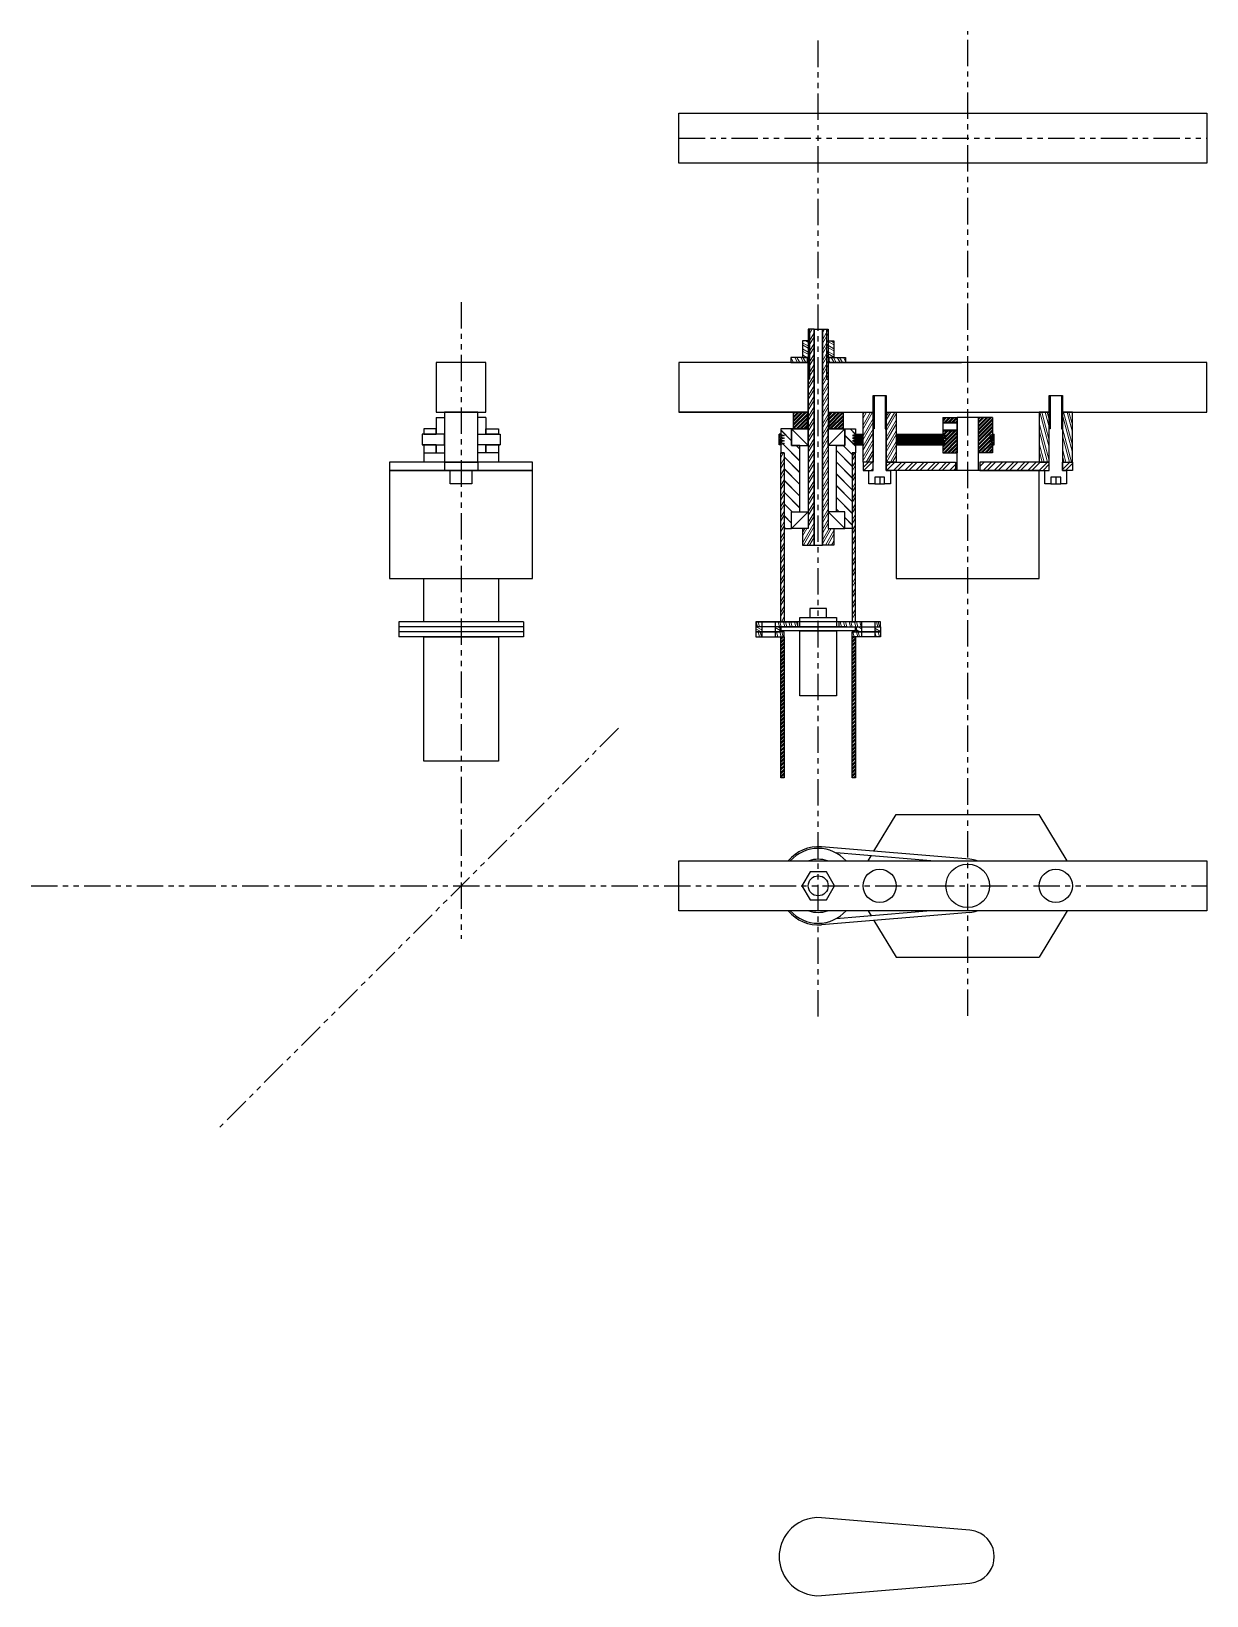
# Model space of a CAD drawing. Header units: millimetres. Extents: x -458 to 250, y -681 to 261.
import ezdxf

# ---------------------------------------------------------------- set-up
doc = ezdxf.new("R2010")
doc.units = ezdxf.units.MM
doc.linetypes.add('FANTOME2', pattern=[31.75, 15.875, -3.175, 3.175, -3.175, 3.175, -3.175])
doc.layers.add('01 Element de construction', color=40, linetype='FANTOME2')
doc.layers.add('03 Hachures', color=252, linetype='Continuous', lineweight=20)
pattern_1 = [(60, (0, -10), (-2.74963, 1.5875), []), (60, (-0.411, -8.4666), (-2.74963, 1.5875), [])]
pattern_2 = [(45, (0, 0), (-1.122532, 1.122532), []), (45, (0, 0.7937), (-1.122532, 1.122532), [])]
pattern_3 = [(150, (0, 0), (-1.5875, -2.74963), []), (150, (-1.5334, -0.411), (-1.5875, -2.74963), [])]

# ---------------------------------------------------------------- blocks, each defined once
blk = doc.blocks.new('Collecteur trounant apresusinage')
blk.add_line((17.45, -11.1), (-17.45, -11.1))
for points in [[(-5, -5.6), (5, -5.6), (5, 0), (-5, 0)], [(-11, -5.6), (11, -5.6), (11, -11.1), (-11, -11.1)], [(-22.25, -11.1), (22.25, -11.1), (22.25, -13.5), (-22.25, -13.5)], [(-11, -13.5), (11, -13.5), (11, -52.6), (-11, -52.6)]]:
    blk.add_lwpolyline(points, close=True)

msp = doc.modelspace()

# ---------------------------------------------------------------- hatches: boundary and pattern name
at = {"layer": '03 Hachures'}
h = msp.add_hatch(dxfattribs=at)
h.set_pattern_fill('STEEL', color=256, angle=15)
h.set_pattern_definition(pattern_1)
h.paths.add_polyline_path([(13.5, 81.42), (13.5, -48.58), (13.5, 81.42), (10, 81.42), (10, -38.58), (6.5, -38.58), (6.5, -48.58), (13.5, -48.58)])
h.paths.add_polyline_path([(18.5, 81.42), (18.5, -48.58), (18.5, 81.42), (22, 81.42), (22, -38.58), (25.5, -38.58), (25.5, -48.58), (18.5, -48.58)])
h = msp.add_hatch(dxfattribs=at)
h.set_pattern_fill('STEEL', color=256, angle=105)
h.set_pattern_definition(pattern_3)
h.paths.add_polyline_path([(10.88, 74.42), (6.5, 74.42), (6.5, 64.42), (10.88, 64.42)])
h.paths.add_polyline_path([(21.12, 74.42), (25.5, 74.42), (25.5, 64.42), (21.12, 64.42)])
h = msp.add_hatch(dxfattribs=at)
h.set_pattern_fill('STEEL', color=256, angle=75)
h.set_pattern_definition([(120, (0, 0), (-2.74963, -1.5875), []), (120, (-1.5334, 0.411), (-2.74963, -1.5875), [])])
h.paths.add_polyline_path([(-0.5, 64.42), (-0.5, 61.42), (9.5, 61.42), (9.5, 64.42)])
h.paths.add_polyline_path([(32.5, 64.42), (32.5, 61.42), (22.5, 61.42), (22.5, 64.42)])
h = msp.add_hatch(dxfattribs=at)
h.set_pattern_fill('STEEL', color=256, scale=0.5)
h.set_pattern_definition(pattern_2)
h.paths.add_polyline_path([(1, 21.42), (9.5, 21.42), (9.5, 31.42), (1, 31.42)])
h.paths.add_polyline_path([(31, 21.42), (22.5, 21.42), (22.5, 31.42), (31, 31.42)])
h = msp.add_hatch(dxfattribs=at)
h.set_pattern_fill('STEEL', color=256, angle=195)
h.set_pattern_definition([(240, (0, 0), (2.74963, -1.5875), []), (240, (0.411, -1.5334), (2.74963, -1.5875), [])])
h.paths.add_polyline_path([(63, 31.42), (57, 31.42), (57, 1.42), (63, 1.42)])
h.paths.add_polyline_path([(49, 31.42), (43, 31.42), (43, 1.42), (49, 1.42)])
h = msp.add_hatch(dxfattribs=at)
h.set_pattern_fill('STEEL', color=256, angle=240)
h.set_pattern_definition([(285, (0, 0), (3.066814, 0.82175), []), (285, (1.3748, -0.7938), (3.066814, 0.82175), [])])
h.paths.add_polyline_path([(155, 31.42), (149, 31.42), (149, 1.42), (155, 1.42)])
h.paths.add_polyline_path([(169, 31.42), (163, 31.42), (163, 1.42), (169, 1.42)])
h = msp.add_hatch(dxfattribs=at)
h.set_pattern_fill('JIS_LC_20', color=256, scale=0.25, angle=90)
edge = h.paths.add_edge_path()
edge.add_line((36.5, 7.02), (36.5, -38.58))
edge.add_line((36.5, -38.58), (32, -38.58))
edge.add_line((32, -38.58), (32, -28.58))
edge.add_line((32, -28.58), (27, -28.58))
edge.add_line((27, -28.58), (27, 11.42))
edge.add_line((27, 11.42), (32, 11.42))
edge.add_line((32, 11.42), (32, 21.42))
edge.add_line((32, 21.42), (38.5, 21.42))
edge.add_line((38.5, 21.42), (38.5, 18.22))
edge.add_arc((38.35, 18.22), 0.15, 290, 360, ccw=False)
edge.add_line((38.4, 18.08), (36.59, 17.42))
edge.add_line((36.59, 17.42), (38.4, 16.76))
edge.add_arc((38.35, 16.62), 0.15, -70, 70, ccw=False)
edge.add_line((38.4, 16.48), (36.59, 15.82))
edge.add_line((36.59, 15.82), (38.4, 15.16))
edge.add_arc((38.35, 15.02), 0.15, -70, 70, ccw=False)
edge.add_line((38.4, 14.88), (36.59, 14.22))
edge.add_line((36.59, 14.22), (38.4, 13.56))
edge.add_arc((38.35, 13.42), 0.15, -70, 70, ccw=False)
edge.add_line((38.4, 13.28), (36.59, 12.62))
edge.add_line((36.59, 12.62), (38.4, 11.96))
edge.add_arc((38.35, 11.82), 0.15, 0, 70, ccw=False)
edge.add_line((38.5, 11.82), (38.5, 7.02))
edge.add_line((38.5, 7.02), (36.5, 7.02))
h.paths.add_polyline_path([(36.5, 7.02), (38.5, 7.02)], flags=17)
edge = h.paths.add_edge_path()
edge.add_line((-4.5, 7.02), (-4.5, -38.58))
edge.add_line((-4.5, -38.58), (0, -38.58))
edge.add_line((0, -38.58), (0, -28.58))
edge.add_line((0, -28.58), (5, -28.58))
edge.add_line((5, -28.58), (5, 11.42))
edge.add_line((5, 11.42), (0, 11.42))
edge.add_line((0, 11.42), (0, 21.42))
edge.add_line((0, 21.42), (-6.5, 21.42))
edge.add_line((-6.5, 21.42), (-6.5, 18.22))
edge.add_arc((-6.35, 18.22), 0.15, 180, 250)
edge.add_line((-6.4, 18.08), (-4.59, 17.42))
edge.add_line((-4.59, 17.42), (-6.4, 16.76))
edge.add_arc((-6.35, 16.62), 0.15, 110, 250)
edge.add_line((-6.4, 16.48), (-4.59, 15.82))
edge.add_line((-4.59, 15.82), (-6.4, 15.16))
edge.add_arc((-6.35, 15.02), 0.15, 110, 250)
edge.add_line((-6.4, 14.88), (-4.59, 14.22))
edge.add_line((-4.59, 14.22), (-6.4, 13.56))
edge.add_arc((-6.35, 13.42), 0.15, 110, 250)
edge.add_line((-6.4, 13.28), (-4.59, 12.62))
edge.add_line((-4.59, 12.62), (-6.4, 11.96))
edge.add_arc((-6.35, 11.82), 0.15, 110, 180)
edge.add_line((-6.5, 11.82), (-6.5, 7.02))
edge.add_line((-6.5, 7.02), (-4.5, 7.02))
edge.add_line((-4.5, 7.02), (-6.5, 7.02))
edge.add_line((-6.5, 7.02), (-4.5, 7.02))
h = msp.add_hatch(dxfattribs=at)
h.set_pattern_fill('STEEL', color=256, scale=0.5)
h.set_pattern_definition(pattern_2)
h.paths.add_polyline_path([(121.01, 28.22), (112.35, 28.22), (112.35, 7.02), (121.01, 7.02), (121.01, 11.82, 0.315299), (120.91, 11.96), (119.1, 12.62), (120.91, 13.28, 0.700208), (120.91, 13.56), (119.1, 14.22), (120.91, 14.88, 0.700208), (120.91, 15.16), (119.1, 15.82), (120.91, 16.48, 0.700208), (120.91, 16.76), (119.1, 17.42), (120.91, 18.08, 0.315299), (121.01, 18.22)])
h.paths.add_polyline_path([(99.65, 20.22), (91, 20.22), (91, 19.22), (90.99, 18.22, 0.315299), (91.09, 18.08), (92.9, 17.42), (91.09, 16.76, 0.700208), (91.09, 16.48), (92.9, 15.82), (91.09, 15.16, 0.700208), (91.09, 14.88), (92.9, 14.22), (91.09, 13.56, 0.700208), (91.09, 13.28), (92.9, 12.62), (91.09, 11.96, 0.315299), (90.99, 11.82), (90.99, 7.02), (99.65, 7.07)])
h.paths.add_polyline_path([(99.65, 28.22), (91, 28.22), (91, 25.22), (99.65, 25.22)])
h = msp.add_hatch(dxfattribs=at)
h.set_pattern_fill('PLASTI', color=256, scale=0.25, angle=75)
h.set_pattern_definition([(75, (-6.8115, 17.4992), (-1.533407, 0.410875), []), (75, (-7.0032, 17.5505), (-1.533407, 0.410875), []), (75, (-7.1948, 17.6019), (-1.533407, 0.410875), []), (75, (-7.7699, 17.756), (-1.533407, 0.410875), [])])
h.paths.add_polyline_path([(-6.4, 18.08, -0.315299), (-6.5, 18.22), (-7.5, 18.22), (-7.5, 11.82), (-6.5, 11.82, -0.315299), (-6.4, 11.96), (-4.59, 12.62), (-6.4, 13.28, -0.700208), (-6.4, 13.56), (-4.59, 14.22), (-6.4, 14.88, -0.700208), (-6.4, 15.16), (-4.59, 15.82), (-6.4, 16.48, -0.700208), (-6.4, 16.76), (-4.59, 17.42)])
h.paths.add_polyline_path([(122.01, 18.22), (121.01, 18.22, -0.315299), (120.91, 18.08), (119.1, 17.42), (120.91, 16.76, -0.700208), (120.91, 16.48), (119.1, 15.82), (120.91, 15.16, -0.700208), (120.91, 14.88), (119.1, 14.22), (120.91, 13.56, -0.700208), (120.91, 13.28), (119.1, 12.62), (120.91, 11.96, -0.315299), (121.01, 11.82), (122.01, 11.82)])
h = msp.add_hatch(dxfattribs=at)
h.set_pattern_fill('STEEL', color=256, angle=15)
h.set_pattern_definition(pattern_1)
h.paths.add_polyline_path([(-6.5, 7.02), (-4.5, 7.02), (-4.5, -94.68), (-6.5, -94.68)])
h.paths.add_polyline_path([(38.5, 7.02), (36.5, 7.02), (36.5, -94.68), (38.5, -94.68)])
h = msp.add_hatch(dxfattribs=at)
h.set_pattern_fill('STEEL', color=256, scale=1.5)
h.set_pattern_definition([(45, (0, 0), (-3.3676, 3.3676), []), (45, (0, 2.3813), (-3.3676, 3.3676), [])])
h.paths.add_polyline_path([(98.65, 1.42), (57, 1.42), (57, -3.58), (98.65, -3.58)])
h.paths.add_polyline_path([(49, 1.42), (43, 1.42), (43, -3.58), (49, -3.58)])
h.paths.add_polyline_path([(155, 1.42), (113.35, 1.42), (113.35, -3.58), (155, -3.58)])
h.paths.add_polyline_path([(169, 1.42), (163, 1.42), (163, -3.58), (169, -3.58)])
h = msp.add_hatch(dxfattribs=at)
h.set_pattern_fill('STEEL', color=256, angle=60)
h.set_pattern_definition([(105, (0, 50.9), (-3.066814, -0.82175), []), (105, (-1.3748, 51.6938), (-3.066814, -0.82175), [])])
h.paths.add_polyline_path([(3.5, -94.68), (-10, -94.68), (-10, -97.68), (3.5, -97.68)])
h.paths.add_polyline_path([(-18, -94.68), (-21.5, -94.68), (-21.5, -97.68), (-18, -97.68)])
h.paths.add_polyline_path([(42, -94.68), (28.5, -94.68), (28.5, -97.68), (42, -97.68)])
h.paths.add_polyline_path([(53.5, -94.68), (50, -94.68), (50, -97.68), (53.5, -97.68)])
h = msp.add_hatch(dxfattribs=at)
h.set_pattern_fill('STEEL', color=256, angle=105)
h.set_pattern_definition(pattern_3)
h.paths.add_polyline_path([(-7, -97.68), (-10, -97.68), (-10, -100.68), (-7, -100.68)])
h.paths.add_polyline_path([(-18, -97.68), (-21.5, -97.68), (-21.5, -100.68), (-18, -100.68)])
h.paths.add_polyline_path([(42, -97.68), (39, -97.68), (39, -100.68), (42, -100.68)])
h.paths.add_polyline_path([(53.5, -97.68), (50, -97.68), (50, -100.68), (53.5, -100.68)])
h = msp.add_hatch(dxfattribs=at)
h.set_pattern_fill('STEEL', color=256, angle=60)
h.set_pattern_definition([(105, (0, 0), (-3.066814, -0.82175), []), (105, (-1.3748, 0.7938), (-3.066814, -0.82175), [])])
h.paths.add_polyline_path([(42, -100.68), (36.5, -100.68), (36.5, -103.68), (42, -103.68)])
h.paths.add_polyline_path([(53.5, -100.68), (50, -100.68), (50, -103.68), (53.5, -103.68)])
h.paths.add_polyline_path([(-4.5, -100.68), (-10, -100.68), (-10, -103.68), (-4.5, -103.68)])
h.paths.add_polyline_path([(-18, -100.68), (-21.5, -100.68), (-21.5, -103.68), (-18, -103.68)])
h = msp.add_hatch(dxfattribs=at)
h.set_pattern_fill('STEEL', color=256, scale=0.5)
h.set_pattern_definition(pattern_2)
h.paths.add_polyline_path([(-4.5, -103.68), (-6.5, -103.68), (-6.5, -188.68), (-4.5, -188.68)])
h.paths.add_polyline_path([(38.5, -103.68), (36.5, -103.68), (36.5, -188.68), (38.5, -188.68)])

# ---------------------------------------------------------------- linework, layer by layer
for p, q in [((10.88, 51.42), (10.88, 81.42)), ((13.5, 81.42), (18.5, 81.42)), ((21.12, 51.42), (21.12, 81.42)), ((22, 61.42), (102.25, 61.42)), ((10.88, 51.42), (10, 51.42)), ((21.12, 51.42), (22, 51.42)), ((49.6, 41.42), (56.4, 41.42)), ((49.6, 41.42), (49.6, 21.42)), ((56.4, 41.42), (56.4, 21.42)), ((155.6, 41.42), (162.4, 41.42)), ((155.6, 41.42), (155.6, 21.42)), ((162.4, 41.42), (162.4, 21.42)), ((9.5, 31.42), (-67.89, 31.42)), ((-214.01, 28.22), (-214.01, 18.22)), ((-214.01, 28.22), (-209, 28.22)), ((-183.99, 28.22), (-189, 28.22)), ((-183.99, 28.22), (-183.99, 18.22)), ((10, 11.42), (0, 21.42)), ((22, 11.42), (32, 21.42)), ((49.6, 21.42), (49, 21.42)), ((56.4, 21.42), (57, 21.42)), ((90.99, 20.22), (90.99, 18.22)), ((91, 28.22), (91, 19.22)), ((91, 28.22), (99.65, 28.22)), ((99.65, 24.82), (91, 24.82)), ((99.65, 20.62), (91, 20.62)), ((99.65, 28.22), (99.65, 7.07)), ((99.65, 25.22), (99.65, 24.82)), ((121.01, 28.22), (112.35, 28.22)), ((121.01, 28.22), (121.01, 18.22)), ((155.6, 21.42), (155, 21.42)), ((162.4, 21.42), (163, 21.42)), ((-215.01, 18.22), (-222.5, 18.22)), ((-215.01, 11.82), (-222.5, 11.82)), ((-214.01, 11.82), (-214.01, 7.02)), ((-183.99, 11.82), (-183.99, 7.02)), ((-182.99, 18.22), (-175.5, 18.22)), ((-182.99, 11.82), (-175.5, 11.82)), ((-6.5, 18.22), (-7.5, 18.22)), ((-7.5, 11.82), (-7.5, 18.22)), ((-6.5, 11.82), (-7.5, 11.82)), ((36.59, 17.42), (43, 17.42)), ((36.59, 15.82), (43, 15.82)), ((36.59, 14.22), (43, 14.22)), ((36.59, 12.62), (43, 12.62)), ((38.5, 18.22), (43, 18.22)), ((38.5, 16.62), (43, 16.62)), ((38.5, 15.02), (43, 15.02)), ((38.5, 13.42), (43, 13.42)), ((38.5, 11.82), (43, 11.82)), ((63, 18.22), (90.99, 18.22)), ((63, 17.42), (92.9, 17.42)), ((63, 16.62), (90.99, 16.62)), ((63, 15.82), (92.9, 15.82)), ((63, 15.02), (90.99, 15.02)), ((63, 14.22), (92.9, 14.22)), ((63, 13.42), (90.99, 13.42)), ((63, 12.62), (92.9, 12.62)), ((63, 11.82), (90.99, 11.82)), ((90.99, 11.82), (90.99, 7.02)), ((91.09, 18.08), (92.9, 17.42)), ((92.9, 17.42), (91.09, 16.76)), ((91.09, 16.48), (92.9, 15.82)), ((92.9, 15.82), (91.09, 15.16)), ((91.09, 14.88), (92.9, 14.22)), ((92.9, 14.22), (91.09, 13.56)), ((91.09, 13.28), (92.9, 12.62)), ((92.9, 12.62), (91.09, 11.96)), ((120.91, 18.08), (119.1, 17.42)), ((119.1, 17.42), (120.91, 16.76)), ((120.91, 16.48), (119.1, 15.82)), ((119.1, 15.82), (120.91, 15.16)), ((120.91, 14.88), (119.1, 14.22)), ((119.1, 14.22), (120.91, 13.56)), ((120.91, 13.28), (119.1, 12.62)), ((119.1, 12.62), (120.91, 11.96)), ((121.01, 18.22), (122.01, 18.22)), ((121.01, 11.82), (121.01, 7.02)), ((121.01, 11.82), (122.01, 11.82)), ((122.01, 11.82), (122.01, 18.22)), ((-221.5, 7.02), (-221.5, 1.42)), ((-214.01, 7.02), (-209, 7.02)), ((-209, 1.42), (-209, -3.58)), ((-183.99, 7.02), (-189, 7.02)), ((-189, 1.42), (-189, -3.58)), ((-176.5, 7.02), (-176.5, 1.42)), ((-156, -3.58), (-156, 1.42)), ((90.99, 7.02), (99.65, 7.07)), ((121.01, 7.02), (112.35, 7.02)), ((53, -7.58), (53, -11.58)), ((159, -7.58), (159, -11.58)), ((50, -11.58), (56, -11.58)), ((156, -11.58), (162, -11.58)), ((10, -28.58), (0, -38.58)), ((22, -28.58), (32, -38.58)), ((13.5, -48.58), (18.5, -48.58)), ((-161.5, -94.68), (-236.5, -94.68)), ((-236.5, -94.68), (-236.5, -103.68)), ((-161.5, -97.68), (-236.5, -97.68)), ((-161.5, -100.68), (-236.5, -100.68)), ((-161.5, -94.68), (-161.5, -103.68)), ((-21.5, -94.68), (3.5, -94.68)), ((-21.5, -94.68), (-21.5, -97.68)), ((53.5, -94.68), (-21.5, -94.68)), ((3.5, -97.68), (-21.5, -97.68)), ((-18, -94.68), (-18, -97.68)), ((-18, -97.68), (-18, -100.68)), ((-18, -100.68), (-18, -103.68)), ((-10, -94.68), (-10, -97.68)), ((-10, -97.68), (-10, -100.68)), ((-10, -100.68), (-10, -103.68)), ((-6.5, -97.68), (38.5, -97.68)), ((3.5, -94.68), (3.5, -97.68)), ((53.5, -94.68), (28.5, -94.68)), ((28.5, -94.68), (28.5, -97.68)), ((28.5, -97.68), (53.5, -97.68)), ((42, -94.68), (42, -97.68)), ((42, -97.68), (42, -100.68)), ((42, -100.68), (42, -103.68)), ((50, -94.68), (50, -97.68)), ((50, -97.68), (50, -100.68)), ((50, -100.68), (50, -103.68)), ((53.5, -97.68), (53.5, -94.68)), ((-161.5, -103.68), (-236.5, -103.68)), ((49.53, -232.8), (63, -210.58)), ((63, -210.58), (149, -210.58)), ((165.97, -238.58), (149, -210.58)), ((107.33, -237.63), (17.96, -230.17)), ((83.8, -238.58), (26.78, -233.82)), ((46.03, -238.58), (47.85, -235.58)), ((107.33, -269.54), (17.96, -277)), ((83.8, -268.58), (26.78, -273.35)), ((46.03, -268.58), (47.85, -271.59)), ((165.97, -268.58), (149, -296.58)), ((49.53, -274.37), (63, -296.58)), ((63, -296.58), (149, -296.58))]:
    msp.add_line(p, q)
for points in [[(-67.89, 211.42), (249.88, 211.42), (249.88, 181.42), (-67.89, 181.42)], [(13.5, 81.42), (13.5, -48.58), (13.5, 81.42), (10, 81.42), (10, -38.58), (6.5, -38.58), (6.5, -48.58), (13.5, -48.58)], [(18.5, 81.42), (18.5, -48.58), (18.5, 81.42), (22, 81.42), (22, -38.58), (25.5, -38.58), (25.5, -48.58), (18.5, -48.58)], [(10.88, 74.42), (6.5, 74.42), (6.5, 64.42), (10.88, 64.42)], [(21.12, 74.42), (25.5, 74.42), (25.5, 64.42), (21.12, 64.42)], [(-214, 31.42), (-184, 31.42), (-184, 61.42), (-214, 61.42)], [(-67.89, 31.42), (10, 31.42), (10, 61.42), (-67.89, 61.42)], [(-0.5, 64.42), (-0.5, 61.42), (9.5, 61.42), (9.5, 64.42)], [(32.5, 64.42), (32.5, 61.42), (22.5, 61.42), (22.5, 64.42)], [(-209, 1.42), (-189, 1.42), (-189, 31.42), (-209, 31.42)], [(1, 21.42), (9.5, 21.42), (9.5, 31.42), (1, 31.42)], [(31, 21.42), (22.5, 21.42), (22.5, 31.42), (31, 31.42)], [(43, 31.42), (49, 31.42), (49, 1.42), (43, 1.42)], [(43, 31.42), (49, 31.42), (49, 1.42), (43, 1.42)], [(57, 31.42), (63, 31.42), (63, 1.42), (57, 1.42)], [(57, 31.42), (63, 31.42), (63, 1.42), (57, 1.42)], [(112.35, -3.58), (99.65, -3.58), (99.65, 28.42), (112.35, 28.42)], [(155, 31.42), (149, 31.42), (149, 1.42), (155, 1.42)], [(155, 31.42), (149, 31.42), (149, 1.42), (155, 1.42)], [(169, 31.42), (163, 31.42), (163, 1.42), (169, 1.42)], [(169, 31.42), (163, 31.42), (163, 1.42), (169, 1.42)], [(-214.01, 21.42), (-221.5, 21.42), (-221.5, 18.22), (-214.01, 18.22)], [(-183.99, 21.42), (-176.5, 21.42), (-176.5, 18.22), (-183.99, 18.22)], [(0, 11.42), (10, 11.42), (10, 21.42), (0, 21.42)], [(32, 11.42), (22, 11.42), (22, 21.42), (32, 21.42)], [(91, 20.22), (99.65, 20.22), (99.65, 25.22), (91, 25.22)], [(-209, 18.22), (-222.5, 18.22), (-222.5, 11.82), (-209, 11.82)], [(-214.01, 11.82), (-221.5, 11.82), (-221.5, 7.02), (-214.01, 7.02)], [(-189, 18.22), (-175.5, 18.22), (-175.5, 11.82), (-189, 11.82)], [(-183.99, 11.82), (-176.5, 11.82), (-176.5, 7.02), (-183.99, 7.02)], [(-156, 1.42), (-242, 1.42), (-242, -3.58), (-156, -3.58)], [(-6.5, 7.02), (-4.5, 7.02), (-4.5, -94.68), (-6.5, -94.68)], [(38.5, 7.02), (36.5, 7.02), (36.5, -94.68), (38.5, -94.68)], [(49, 1.42), (43, 1.42), (43, -3.58), (49, -3.58)], [(49, 1.42), (43, 1.42), (43, -3.58), (49, -3.58)], [(57, 1.42), (98.65, 1.42), (98.65, -3.58), (57, -3.58)], [(57, 1.42), (98.65, 1.42), (98.65, -3.58), (57, -3.58)], [(155, 1.42), (113.35, 1.42), (113.35, -3.58), (155, -3.58)], [(155, 1.42), (113.35, 1.42), (113.35, -3.58), (155, -3.58)], [(163, 1.42), (169, 1.42), (169, -3.58), (163, -3.58)], [(163, 1.42), (169, 1.42), (169, -3.58), (163, -3.58)], [(-242, -68.58), (-156, -68.58), (-156, -3.58), (-242, -3.58)], [(-205.5, -3.58), (-192.5, -3.58), (-192.5, -11.58), (-205.5, -11.58)], [(63, -68.58), (149, -68.58), (149, -3.58), (63, -3.58)], [(0, -28.58), (10, -28.58), (10, -38.58), (0, -38.58)], [(32, -28.58), (22, -28.58), (22, -38.58), (32, -38.58)], [(-221.5, -68.58), (-176.5, -68.58), (-176.5, -94.68), (-221.5, -94.68)], [(-21.5, -100.68), (-7, -100.68), (-7, -97.68), (-21.5, -97.68)], [(-4.5, -100.68), (-21.5, -100.68), (-21.5, -103.68), (-4.5, -103.68)], [(36.5, -100.68), (53.5, -100.68), (53.5, -103.68), (36.5, -103.68)], [(53.5, -100.68), (39, -100.68), (39, -97.68), (53.5, -97.68)], [(-221.5, -103.68), (-176.5, -103.68), (-176.5, -178.58), (-221.5, -178.58)], [(-4.5, -188.68), (-6.5, -188.68), (-6.5, -103.68), (-4.5, -103.68)], [(38.5, -188.68), (36.5, -188.68), (36.5, -103.68), (38.5, -103.68)], [(-67.89, -238.58), (249.88, -238.58), (249.88, -268.58), (-67.89, -268.58)], [(11.09, -245.08), (6.19, -253.58), (11.09, -262.08), (20.91, -262.08), (25.81, -253.58), (20.91, -245.08)]]:
    msp.add_lwpolyline(points, close=True)
for points in [[(22, 31.42), (49, 31.42), (49, 41.42), (57, 41.42), (57, 31.42), (155, 31.42), (155, 41.42), (163, 41.42), (163, 31.42), (249.88, 31.42), (249.88, 61.42), (22, 61.42), (22, 31.42)], [(57, 41.42), (57, -3.58), (59.5, -3.58), (59.5, -11.58), (56, -11.58), (56, -7.58), (53, -7.58), (50, -7.58), (50, -11.58), (46.5, -11.58), (46.5, -3.58), (49, -3.58), (49, 41.42), (57, 41.42)], [(163, 41.42), (163, -3.58), (165.5, -3.58), (165.5, -11.58), (162, -11.58), (162, -7.58), (159, -7.58), (156, -7.58), (156, -11.58), (152.5, -11.58), (152.5, -3.58), (155, -3.58), (155, 41.42), (163, 41.42)]]:
    msp.add_lwpolyline(points)
for points in [[(-4.5, 7.02), (-4.5, -38.58), (0, -38.58), (0, -28.58), (5, -28.58), (5, 11.42), (0, 11.42), (0, 21.42), (-6.5, 21.42), (-6.5, 18.22, 0.315299), (-6.4, 18.08), (-4.59, 17.42), (-6.4, 16.76, 0.700208), (-6.4, 16.48), (-4.59, 15.82), (-6.4, 15.16, 0.700208), (-6.4, 14.88), (-4.59, 14.22), (-6.4, 13.56, 0.700208), (-6.4, 13.28), (-4.59, 12.62), (-6.4, 11.96, 0.315299), (-6.5, 11.82), (-6.5, 7.02), (-4.5, 7.02), (-6.5, 7.02)], [(111.59, -642.29, 0.068528), (107.33, -641.34), (17.96, -633.87, 0.245203), (-2.09, -642.29, 0.360663), (-2.09, -672.29, 0.245203), (17.96, -680.71), (107.33, -673.25, 0.068528), (111.59, -672.29, 0.694306)]]:
    msp.add_lwpolyline(points, format="xyb", close=True)
msp.add_lwpolyline([(36.5, 7.02), (36.5, -38.58), (32, -38.58), (32, -28.58), (27, -28.58), (27, 11.42), (32, 11.42), (32, 21.42), (38.5, 21.42), (38.5, 18.22, -0.315299), (38.4, 18.08), (36.59, 17.42), (38.4, 16.76, -0.700208), (38.4, 16.48), (36.59, 15.82), (38.4, 15.16, -0.700208), (38.4, 14.88), (36.59, 14.22), (38.4, 13.56, -0.700208), (38.4, 13.28), (36.59, 12.62), (38.4, 11.96, -0.315299), (38.5, 11.82), (38.5, 7.02), (36.5, 7.02), (38.5, 7.02)], format="xyb")
for centre, radius in [((53, -253.58), 10), ((106, -253.58), 13.1), ((159, -253.58), 10), ((16, -253.58), 6)]:
    msp.add_circle(centre, radius)
for centre, radius, start, end in [((91.14, 18.22), 0.15, 180, 250), ((91.14, 16.62), 0.15, 110, 250), ((91.14, 15.02), 0.15, 110, 250), ((91.14, 13.42), 0.15, 110, 250), ((91.14, 11.82), 0.15, 110, 180), ((120.86, 18.22), 0.15, 290, 360), ((120.86, 16.62), 0.15, 290, 70), ((120.86, 15.02), 0.15, 290, 70), ((120.86, 13.42), 0.15, 290, 70), ((120.86, 11.82), 0.15, 0, 70), ((16, -253.58), 23.5, 85.22585, 140.33499), ((16, -253.58), 22.51, 41.78083, 138.21917), ((16, -253.58), 16, 69.63587, 110.36413), ((106, -253.58), 16.01, 69.54493, 85.22585), ((16, -253.58), 23.5, 219.66501, 274.77415), ((16, -253.58), 22.51, 221.78083, 318.21917), ((16, -253.58), 16, 249.63587, 290.36413), ((106, -253.58), 16.01, 274.77415, 290.45507)]:
    msp.add_arc(centre, radius, start, end)
at = {"layer": '01 Element de construction'}
for p, q in [((16, -332.31), (16, 255.47)), ((106, -331.75), (106, 260.69)), ((-67.89, 196.42), (249.88, 196.42)), ((-199, 97.75), (-199, -285.53)), ((-104.16, -158.74), (-344.14, -398.73)), ((-457.72, -253.58), (249.88, -253.58))]:
    msp.add_line(p, q, dxfattribs=at)

# ---------------------------------------------------------------- block references
msp.add_blockref('Collecteur trounant apresusinage', (16, -86.58))

doc.saveas('drawing.dxf')
